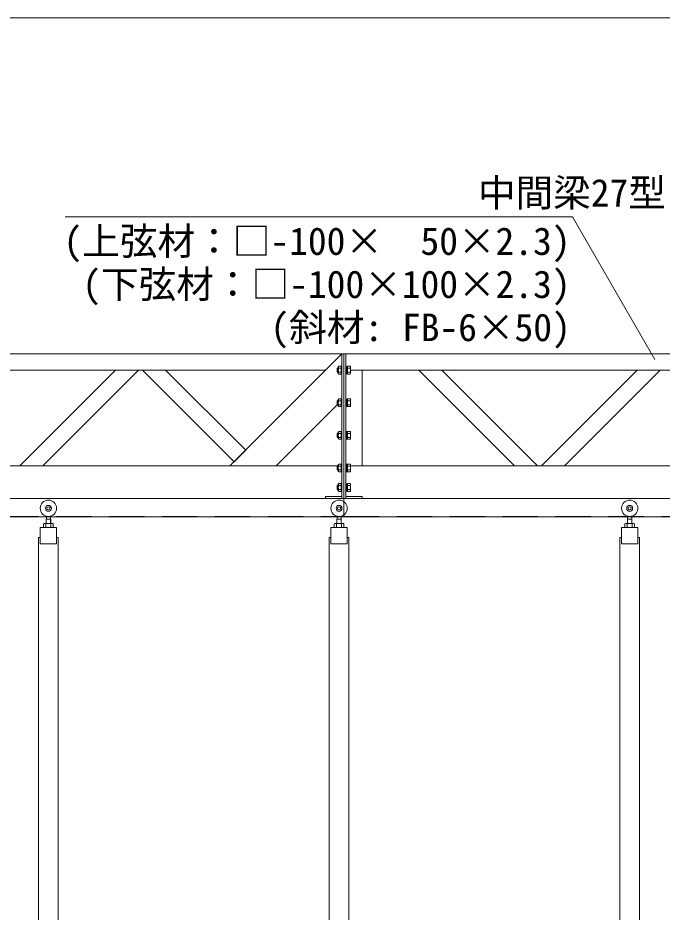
# Model space of a CAD drawing. Units: millimetres, scale not verified. Extents: x -20976 to 3174, y -17325 to 17325.
# Drawn here: x -15285 to -13312, y 7600 to 10339 of the extents above; entities that cross this region are included whole.
import ezdxf
from ezdxf.enums import TextEntityAlignment as Align

# ---------------------------------------------------------------- set-up
doc = ezdxf.new("R2010")
doc.units = ezdxf.units.MM
doc.header["$LTSCALE"] = 90
doc.linetypes.add('DASHED1', pattern=[1.8, 1.2, -0.6])
for name, color, linetype, lineweight in [('0-6_ﾎﾞﾙﾄ類', 2, 'Continuous', 18), ('0-B_寸法', 3, 'Continuous', 18), ('1-0_中央走行棒', 7, 'Continuous', 18), ('1-3_中間梁27', 7, 'Continuous', 18), ('1-5_吊車', 4, 'DASHED1', 9), ('1-9_文字', 7, 'Continuous', 18), ('1-B_連結用梁45', 7, 'Continuous', 18)]:
    doc.layers.add(name, color=color, linetype=linetype, lineweight=lineweight)
doc.styles.add('ＭＳ ゴシック', font='')
doc.styles.get('ＭＳ ゴシック').set_extended_font_data('MS Gothic')

msp = doc.modelspace()

# ---------------------------------------------------------------- linework, layer by layer
at = {"layer": '0-6_ﾎﾞﾙﾄ類'}
for p, q in [((-14304.94, 9267), (-14306.94, 9265)), ((-14306.94, 9255), (-14306.94, 9265)), ((-14303.54, 9265.8), (-14306.14, 9265.8)), ((-14304.94, 9253), (-14304.94, 9267)), ((-14303.54, 9267), (-14304.94, 9267)), ((-14303.54, 9270.5), (-14301.92, 9272.12)), ((-14303.54, 9249.5), (-14303.54, 9270.5)), ((-14301.92, 9266.06), (-14294.54, 9266.06)), ((-14274.94, 9260.8), (-14277.94, 9260)), ((-14274.94, 9260), (-14277.94, 9259.2)), ((-14267.57, 9266.06), (-14274.94, 9266.06)), ((-14265.94, 9270.5), (-14267.57, 9272.12)), ((-14265.94, 9249.5), (-14265.94, 9270.5)), ((-14304.94, 9253), (-14306.94, 9255)), ((-14303.54, 9254.2), (-14306.14, 9254.2)), ((-14303.54, 9253), (-14304.94, 9253)), ((-14303.54, 9249.5), (-14301.92, 9247.88)), ((-14301.92, 9253.93), (-14294.54, 9253.93)), ((-14267.57, 9253.93), (-14274.94, 9253.93)), ((-14265.94, 9249.5), (-14267.57, 9247.88)), ((-14304.94, 9167), (-14306.94, 9165)), ((-14306.94, 9155), (-14306.94, 9165)), ((-14304.94, 9153), (-14306.94, 9155)), ((-14303.54, 9165.8), (-14306.14, 9165.8)), ((-14303.54, 9154.2), (-14306.14, 9154.2)), ((-14304.94, 9153), (-14304.94, 9167)), ((-14303.54, 9167), (-14304.94, 9167)), ((-14303.54, 9153), (-14304.94, 9153)), ((-14303.54, 9170.5), (-14301.92, 9172.12)), ((-14303.54, 9149.5), (-14303.54, 9170.5)), ((-14303.54, 9149.5), (-14301.92, 9147.88)), ((-14301.92, 9166.06), (-14294.54, 9166.06)), ((-14301.92, 9153.94), (-14294.54, 9153.94)), ((-14274.94, 9160.8), (-14277.94, 9160)), ((-14274.94, 9160), (-14277.94, 9159.19)), ((-14267.57, 9166.06), (-14274.94, 9166.06)), ((-14267.57, 9153.94), (-14274.94, 9153.94)), ((-14265.94, 9170.5), (-14267.57, 9172.12)), ((-14265.94, 9149.5), (-14267.57, 9147.88)), ((-14265.94, 9149.5), (-14265.94, 9170.5)), ((-14304.94, 9067), (-14306.94, 9065)), ((-14303.54, 9065.8), (-14306.14, 9065.8)), ((-14304.94, 9053), (-14304.94, 9067)), ((-14303.54, 9067), (-14304.94, 9067)), ((-14303.54, 9070.5), (-14301.92, 9072.13)), ((-14303.54, 9049.5), (-14303.54, 9070.5)), ((-14301.92, 9066.06), (-14294.54, 9066.06)), ((-14267.57, 9066.06), (-14274.94, 9066.06)), ((-14265.94, 9070.5), (-14267.57, 9072.13)), ((-14265.94, 9049.5), (-14265.94, 9070.5)), ((-14306.94, 9055), (-14306.94, 9065)), ((-14304.94, 9053), (-14306.94, 9055)), ((-14303.54, 9054.2), (-14306.14, 9054.2)), ((-14303.54, 9053), (-14304.94, 9053)), ((-14303.54, 9049.5), (-14301.92, 9047.88)), ((-14301.92, 9053.94), (-14294.54, 9053.94)), ((-14274.94, 9060.8), (-14277.94, 9060)), ((-14274.94, 9060), (-14277.94, 9059.19)), ((-14267.57, 9053.94), (-14274.94, 9053.94)), ((-14265.94, 9049.5), (-14267.57, 9047.88)), ((-14304.94, 8967), (-14306.94, 8965)), ((-14306.94, 8955), (-14306.94, 8965)), ((-14303.54, 8965.8), (-14306.14, 8965.8)), ((-14304.94, 8953), (-14304.94, 8967)), ((-14303.54, 8967), (-14304.94, 8967)), ((-14303.54, 8970.5), (-14301.92, 8972.13)), ((-14303.54, 8949.5), (-14303.54, 8970.5)), ((-14301.92, 8966.06), (-14294.54, 8966.06)), ((-14274.94, 8960.81), (-14277.94, 8960)), ((-14274.94, 8960), (-14277.94, 8959.19)), ((-14267.57, 8966.06), (-14274.94, 8966.06)), ((-14265.94, 8970.5), (-14267.57, 8972.13)), ((-14265.94, 8949.5), (-14265.94, 8970.5)), ((-14304.94, 8953), (-14306.94, 8955)), ((-14303.54, 8954.2), (-14306.14, 8954.2)), ((-14303.54, 8953), (-14304.94, 8953)), ((-14303.54, 8949.5), (-14301.92, 8947.87)), ((-14301.92, 8953.94), (-14294.54, 8953.94)), ((-14267.57, 8953.94), (-14274.94, 8953.94)), ((-14265.94, 8949.5), (-14267.57, 8947.87)), ((-14304.94, 8907), (-14306.94, 8905)), ((-14306.94, 8895), (-14306.94, 8905)), ((-14303.54, 8905.8), (-14306.14, 8905.8)), ((-14304.94, 8893), (-14304.94, 8907)), ((-14303.54, 8907), (-14304.94, 8907)), ((-14303.54, 8910.5), (-14301.92, 8912.12)), ((-14303.54, 8889.5), (-14303.54, 8910.5)), ((-14301.92, 8906.06), (-14294.54, 8906.06)), ((-14267.57, 8906.06), (-14274.94, 8906.06)), ((-14265.94, 8910.5), (-14267.57, 8912.12)), ((-14265.94, 8889.5), (-14265.94, 8910.5)), ((-14304.94, 8893), (-14306.94, 8895)), ((-14303.54, 8894.2), (-14306.14, 8894.2)), ((-14303.54, 8893), (-14304.94, 8893)), ((-14303.54, 8889.5), (-14301.92, 8887.88)), ((-14301.92, 8893.93), (-14294.54, 8893.93)), ((-14274.94, 8900.8), (-14277.94, 8900)), ((-14274.94, 8900), (-14277.94, 8899.2)), ((-14267.57, 8893.93), (-14274.94, 8893.93)), ((-14265.94, 8889.5), (-14267.57, 8887.88)), ((-15202.37, 8790.56), (-15180.11, 8790.56)), ((-15202.37, 8790.56), (-15198.74, 8790.56)), ((-15198.74, 8788.56), (-15198.74, 8777.56)), ((-15183.74, 8790.56), (-15180.11, 8790.56)), ((-15183.74, 8788.56), (-15183.74, 8777.56)), ((-14312.37, 8790.56), (-14290.12, 8790.56)), ((-14312.37, 8790.56), (-14308.74, 8790.56)), ((-14308.74, 8788.56), (-14308.74, 8777.56)), ((-14293.74, 8790.56), (-14290.12, 8790.56)), ((-14293.74, 8788.56), (-14293.74, 8777.56)), ((-13422.37, 8790.56), (-13400.12, 8790.56)), ((-13422.37, 8790.56), (-13418.74, 8790.56)), ((-13418.74, 8788.56), (-13418.74, 8777.56)), ((-13403.74, 8790.56), (-13400.12, 8790.56)), ((-13403.74, 8788.56), (-13403.74, 8777.56))]:
    msp.add_line(p, q, dxfattribs=at)
for points in [[(-14301.92, 9272.12), (-14294.54, 9272.12), (-14294.54, 9247.88), (-14301.92, 9247.88)], [(-14267.57, 9272.12), (-14274.94, 9272.12), (-14274.94, 9247.88), (-14267.57, 9247.88)], [(-14301.92, 9172.12), (-14294.54, 9172.12), (-14294.54, 9147.88), (-14301.92, 9147.88)], [(-14267.57, 9172.12), (-14274.94, 9172.12), (-14274.94, 9147.88), (-14267.57, 9147.88)], [(-14301.92, 9072.13), (-14294.54, 9072.13), (-14294.54, 9047.88), (-14301.92, 9047.88)], [(-14267.57, 9072.13), (-14274.94, 9072.13), (-14274.94, 9047.88), (-14267.57, 9047.88)], [(-14301.92, 8972.13), (-14294.54, 8972.13), (-14294.54, 8947.87), (-14301.92, 8947.87)], [(-14267.57, 8972.13), (-14274.94, 8972.13), (-14274.94, 8947.87), (-14267.57, 8947.87)], [(-14301.92, 8912.12), (-14294.54, 8912.12), (-14294.54, 8887.88), (-14301.92, 8887.88)], [(-14267.57, 8912.12), (-14274.94, 8912.12), (-14274.94, 8887.88), (-14267.57, 8887.88)], [(-15176.49, 8788.56), (-15176.49, 8777.56), (-15205.99, 8777.56), (-15205.99, 8788.56)], [(-14286.49, 8788.56), (-14286.49, 8777.56), (-14315.99, 8777.56), (-14315.99, 8788.56)], [(-13396.49, 8788.56), (-13396.49, 8777.56), (-13425.99, 8777.56), (-13425.99, 8788.56)]]:
    msp.add_lwpolyline(points, dxfattribs=at)
for points in [[(-14294.54, 9249), (-14294.54, 9271), (-14292.24, 9271), (-14292.24, 9249)], [(-14277.94, 9271), (-14277.94, 9249), (-14280.24, 9249), (-14280.24, 9271)], [(-14277.94, 9271.35), (-14277.94, 9248.65), (-14274.94, 9248.65), (-14274.94, 9271.35)], [(-14294.54, 9149), (-14294.54, 9171), (-14292.24, 9171), (-14292.24, 9149)], [(-14277.94, 9171), (-14277.94, 9149), (-14280.24, 9149), (-14280.24, 9171)], [(-14277.94, 9171.35), (-14277.94, 9148.65), (-14274.94, 9148.65), (-14274.94, 9171.35)], [(-14294.54, 9049), (-14294.54, 9071), (-14292.24, 9071), (-14292.24, 9049)], [(-14277.94, 9071), (-14277.94, 9049), (-14280.24, 9049), (-14280.24, 9071)], [(-14277.94, 9071.35), (-14277.94, 9048.65), (-14274.94, 9048.65), (-14274.94, 9071.35)], [(-14294.54, 8949), (-14294.54, 8971), (-14292.24, 8971), (-14292.24, 8949)], [(-14277.94, 8971), (-14277.94, 8949), (-14280.24, 8949), (-14280.24, 8971)], [(-14277.94, 8971.35), (-14277.94, 8948.65), (-14274.94, 8948.65), (-14274.94, 8971.35)], [(-14294.54, 8889), (-14294.54, 8911), (-14292.24, 8911), (-14292.24, 8889)], [(-14277.94, 8911), (-14277.94, 8889), (-14280.24, 8889), (-14280.24, 8911)], [(-14277.94, 8911.35), (-14277.94, 8888.65), (-14274.94, 8888.65), (-14274.94, 8911.35)]]:
    msp.add_lwpolyline(points, close=True, dxfattribs=at)
for centre, radius, start, end in [((-14291.41, 9260), 12.12, 150, 210), ((-14298.89, 9269.09), 4.28, 135, 225), ((-14270.6, 9269.09), 4.28, 315, 45), ((-14278.07, 9260), 12.12, 330, 30), ((-14298.89, 9250.91), 4.28, 135, 225), ((-14270.6, 9250.91), 4.28, 315, 45), ((-14291.41, 9160), 12.12, 150, 210), ((-14298.89, 9169.09), 4.28, 135, 225), ((-14298.89, 9150.9), 4.28, 135, 225), ((-14270.6, 9169.09), 4.28, 315, 45), ((-14278.07, 9160), 12.12, 330, 30), ((-14270.6, 9150.9), 4.28, 315, 45), ((-14291.41, 9060), 12.12, 150, 210), ((-14298.89, 9069.09), 4.28, 135, 225), ((-14270.6, 9069.09), 4.28, 315, 45), ((-14278.07, 9060), 12.12, 330, 30), ((-14298.89, 9050.9), 4.28, 135, 225), ((-14270.6, 9050.9), 4.28, 315, 45), ((-14291.41, 8960), 12.12, 150, 210), ((-14298.89, 8969.09), 4.28, 135, 225), ((-14270.6, 8969.09), 4.28, 315, 45), ((-14278.07, 8960), 12.12, 330, 30), ((-14298.89, 8950.9), 4.28, 135, 225), ((-14270.6, 8950.9), 4.28, 315, 45), ((-14291.41, 8900), 12.12, 150, 210), ((-14298.89, 8909.09), 4.28, 135, 225), ((-14270.6, 8909.09), 4.28, 315, 45), ((-14278.07, 8900), 12.12, 330, 30), ((-14298.89, 8890.91), 4.28, 135, 225), ((-14270.6, 8890.91), 4.28, 315, 45), ((-15202.37, 8786.28), 4.28, 32.227, 147.773), ((-15191.24, 8775.49), 15.07, 60.137, 119.863), ((-15180.11, 8786.28), 4.28, 32.227, 147.773), ((-14312.37, 8786.28), 4.28, 32.227, 147.773), ((-14301.24, 8775.49), 15.07, 60.137, 119.863), ((-14290.12, 8786.28), 4.28, 32.227, 147.773), ((-13422.37, 8786.28), 4.28, 32.227, 147.773), ((-13411.24, 8775.49), 15.07, 60.137, 119.863), ((-13400.12, 8786.28), 4.28, 32.227, 147.773)]:
    msp.add_arc(centre, radius, start, end, dxfattribs=at)
at = {"layer": '0-B_寸法'}
msp.add_line((-18720.24, 10338.6), (-7152.24, 10338.6), dxfattribs=at)
at = {"layer": '1-0_中央走行棒'}
for points in [[(-15216.24, 8727.56), (-15166.24, 8727.56), (-15166.24, 8777.56), (-15216.24, 8777.56)], [(-14326.24, 8727.56), (-14276.24, 8727.56), (-14276.24, 8777.56), (-14326.24, 8777.56)], [(-13436.24, 8727.56), (-13386.24, 8727.56), (-13386.24, 8777.56), (-13436.24, 8777.56)]]:
    msp.add_lwpolyline(points, close=True, dxfattribs=at)
for points in [[(-15216.24, 8747.56), (-15221.24, 8747.56), (-15221.24, 7415.56)], [(-15161.24, 7415.56), (-15161.24, 8747.56), (-15166.24, 8747.56)], [(-14326.24, 8747.56), (-14331.24, 8747.56), (-14331.24, 7415.56)], [(-14271.24, 7415.56), (-14271.24, 8747.56), (-14276.24, 8747.56)], [(-13436.24, 8747.56), (-13441.24, 8747.56), (-13441.24, 7415.56)], [(-13381.24, 7415.56), (-13381.24, 8747.56), (-13386.24, 8747.56)]]:
    msp.add_lwpolyline(points, dxfattribs=at)
at = {"layer": '1-3_中間梁27'}
for p, q in [((-14280.24, 9260), (-14280.24, 8967)), ((-14265.94, 9260), (-11606.94, 9260)), ((-11603.54, 8967), (-14265.94, 8967))]:
    msp.add_line(p, q, dxfattribs=at)
at = {"layer": '1-3_中間梁27', "color": 4, "linetype": 'DASHED1', "lineweight": 9}
msp.add_line((-11586.24, 8811.6), (-14286.24, 8811.6), dxfattribs=at)
at = {"layer": '1-3_中間梁27'}
for points in [[(-14286.24, 8867), (-14280.24, 8867), (-14280.24, 9310), (-14286.24, 9310)], [(-13764.38, 8967), (-13693.66, 8967), (-13986.66, 9260), (-14057.37, 9260)], [(-13610.95, 8967), (-13681.66, 8967), (-13388.66, 9260), (-13317.95, 9260)], [(-14286.24, 8810), (-11586.24, 8810), (-11586.24, 8867), (-14286.24, 8867)], [(-14230.24, 8867), (-14230.24, 8873), (-14280.24, 8873), (-14280.24, 8867)]]:
    msp.add_lwpolyline(points, close=True, dxfattribs=at)
for points in [[(-11592.24, 9260), (-11592.24, 9310), (-14280.24, 9310), (-14280.24, 9260)], [(-14265.94, 8967), (-14230.24, 8967), (-14230.24, 9260), (-14265.94, 9260)], [(-14280.24, 8967), (-14280.24, 8867), (-11592.24, 8867), (-11592.24, 8967)]]:
    msp.add_lwpolyline(points, dxfattribs=at)
at = {"layer": '1-5_吊車', "color": 7, "linetype": 'Continuous', "lineweight": 18}
for p, q in [((-15197.94, 8790.56), (-15197.94, 8803.6)), ((-15197.49, 8803.6), (-15197.49, 8812.39)), ((-15184.99, 8803.6), (-15184.99, 8812.39)), ((-15184.54, 8790.56), (-15184.54, 8803.6)), ((-14307.94, 8790.56), (-14307.94, 8803.6)), ((-14307.49, 8803.6), (-14307.49, 8812.39)), ((-14294.99, 8803.6), (-14294.99, 8812.39)), ((-14294.54, 8790.56), (-14294.54, 8803.6)), ((-13417.94, 8790.56), (-13417.94, 8803.6)), ((-13417.49, 8803.6), (-13417.49, 8812.39)), ((-13404.99, 8803.6), (-13404.99, 8812.39)), ((-13404.54, 8790.56), (-13404.54, 8803.6)), ((-15199.17, 8790.56), (-15199.17, 8790.6)), ((-15183.31, 8790.56), (-15183.31, 8790.6)), ((-14309.18, 8790.56), (-14309.18, 8790.6)), ((-14293.31, 8790.56), (-14293.31, 8790.6)), ((-13419.18, 8790.56), (-13419.18, 8790.6)), ((-13403.3, 8790.56), (-13403.3, 8790.6))]:
    msp.add_line(p, q, dxfattribs=at)
for points in [[(-15199.17, 8790.6), (-15198.24, 8790.6), (-15198.24, 8803.6), (-15191.24, 8803.6)], [(-15183.31, 8790.6), (-15184.24, 8790.6), (-15184.24, 8803.6), (-15191.24, 8803.6)], [(-14309.18, 8790.6), (-14308.24, 8790.6), (-14308.24, 8803.6), (-14301.24, 8803.6)], [(-14293.31, 8790.6), (-14294.24, 8790.6), (-14294.24, 8803.6), (-14301.24, 8803.6)], [(-13419.18, 8790.6), (-13418.24, 8790.6), (-13418.24, 8803.6), (-13411.24, 8803.6)], [(-13403.3, 8790.6), (-13404.24, 8790.6), (-13404.24, 8803.6), (-13411.24, 8803.6)]]:
    msp.add_lwpolyline(points, dxfattribs=at)
for centre, radius in [((-15191.24, 8836.6), 25), ((-14301.24, 8836.6), 25), ((-13411.24, 8836.6), 25), ((-15191.24, 8836.6), 9), ((-15191.24, 8836.6), 5), ((-14301.24, 8836.6), 9), ((-14301.24, 8836.6), 5), ((-13411.24, 8836.6), 9), ((-13411.24, 8836.6), 5)]:
    msp.add_circle(centre, radius, dxfattribs=at)
at = {"layer": '1-9_文字'}
for p, q in [((-15140.05, 9729), (-13616.51, 9729)), ((-13586.6, 9729), (-13616.51, 9729)), ((-13334.32, 9292.03), (-13586.6, 9729))]:
    msp.add_line(p, q, dxfattribs=at)
at = {"layer": '1-B_連結用梁45'}
for p, q in [((-17192.24, 9310), (-14292.24, 9310)), ((-14342.24, 9260), (-17172.04, 9260)), ((-15278.66, 8967), (-14985.66, 9260)), ((-15207.95, 8967), (-14914.95, 9260)), ((-14985.66, 9260), (-14914.95, 9260)), ((-14902.95, 9260), (-14832.24, 9260)), ((-18886.24, 8967), (-14303.54, 8967)), ((-15278.66, 8967), (-15207.95, 8967))]:
    msp.add_line(p, q, dxfattribs=at)
at = {"layer": '1-B_連結用梁45', "color": 4, "linetype": 'DASHED1', "lineweight": 9}
msp.add_line((-18731.24, 8811.6), (-14286.24, 8811.6), dxfattribs=at)
at = {"layer": '1-B_連結用梁45'}
for points in [[(-14292.24, 9168.58), (-14292.24, 9310), (-14635.19, 8967.05), (-14493.76, 8967.05), (-14306.38, 9154.44)], [(-14832.24, 9260), (-14586.88, 9014.63), (-14622.23, 8979.28), (-14902.95, 9260)], [(-14292.24, 8967), (-14292.24, 8867), (-18486.24, 8867)], [(-17886.24, 8867), (-14286.24, 8867), (-14286.24, 8810), (-17886.24, 8810), (-17886.24, 8813)]]:
    msp.add_lwpolyline(points, dxfattribs=at)
for points in [[(-14286.24, 8867), (-14292.24, 8867), (-14292.24, 9310), (-14286.24, 9310)], [(-14342.24, 8867), (-14342.24, 8873), (-14292.24, 8873), (-14292.24, 8867)]]:
    msp.add_lwpolyline(points, close=True, dxfattribs=at)

# ---------------------------------------------------------------- texts
at = {"layer": '1-9_文字', "style": 'ＭＳ ゴシック'}
for s, p in [('                      中間梁27型', (-15140.05, 9735.48)), ('(上弦材：□-100×  50×2.3)', (-15145.05, 9587.31)), ('(下弦材：□-100×100×2.3)', (-15087.45, 9455.31)), ('(斜材: FB-6×50)', (-14511.45, 9323.31))]:
    msp.add_text(s, height=84.46, dxfattribs=at).set_placement(p, align=Align.BOTTOM_LEFT)

doc.saveas('drawing.dxf')
